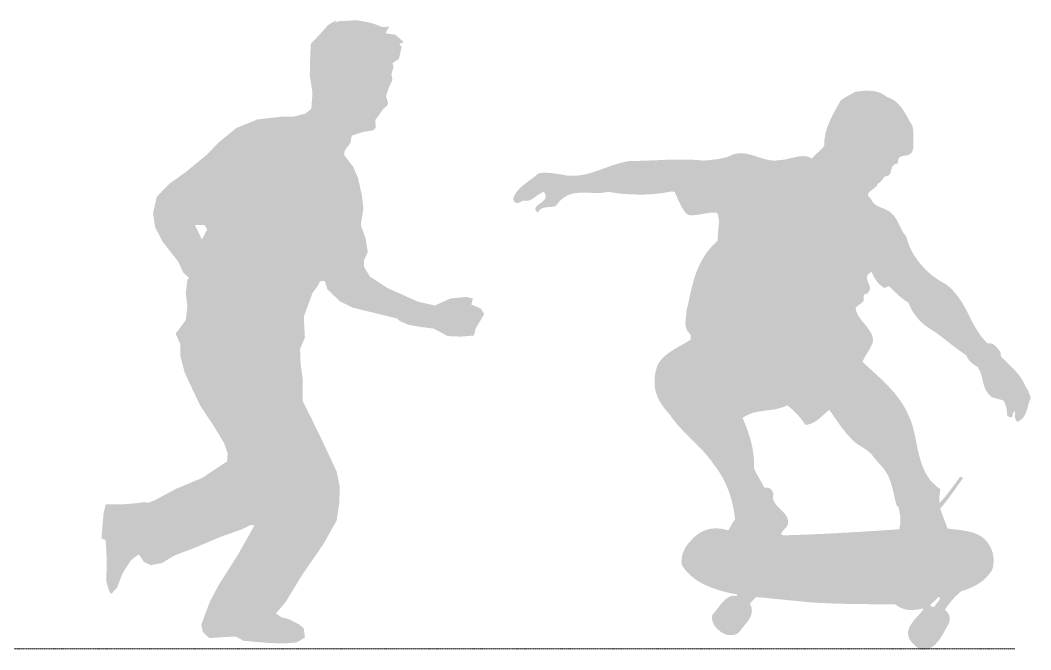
# Model space of a CAD drawing. Header units: inches. Extents: x -449 to 9267, y -5852 to 3388.
# Drawn here: x 7911 to 9246, y -3849 to -3017 of the extents above; entities that cross this region are included whole.
import ezdxf

# ---------------------------------------------------------------- set-up
doc = ezdxf.new("R2010")
doc.units = ezdxf.units.IN
doc.header["$MEASUREMENT"] = 0
doc.linetypes.add('TRATTEGGIATA2', pattern=[0.375, 0.25, -0.125])
doc.layers.add('FIGURE_PERSONE', color=252, linetype='Continuous', lineweight=0)

msp = doc.modelspace()

# ---------------------------------------------------------------- hatches: boundary and pattern name
at = {"layer": 'FIGURE_PERSONE'}
h = msp.add_hatch(color=256, dxfattribs=at)
h.paths.add_polyline_path([(8364.237072588032, -3265.327871319678), (8362.109550688998, -3248.316264429915), (8357.145322266952, -3225.634121910189), (8350.762740583174, -3210.748959807912), (8338.706761840032, -3195.154989255097), (8339.41593047735, -3189.484453625249), (8347.216865422844, -3178.85220053386), (8348.635218684576, -3169.637574061431), (8363.527887963617, -3164.67585660005), (8377.002219968039, -3162.54941181239), (8380.548095128353, -3159.005320970202), (8379.838926491488, -3149.081886047279), (8390.476551972897, -3134.196723945017), (8395.440780394492, -3129.943824652102), (8396.859133656224, -3126.399743527509), (8394.022427132775, -3117.185117055298), (8397.568318280639, -3106.552863963851), (8402.532530715587, -3095.920610872403), (8401.114193441404, -3088.123620737155), (8404.015968641019, -3078.682189943109), (8402.597615379302, -3073.72046276358), (8411.107718962114, -3068.049927133732), (8414.653594122428, -3052.455956580976), (8411.816903586528, -3048.203057287843), (8417.490300645892, -3046.076602782428), (8411.107718962114, -3040.40606715258), (8406.143490539616, -3036.153167859506), (8396.215033695524, -3034.735531522572), (8393.37834315961, -3034.026713354033), (8398.342571581656, -3025.520914768058), (8389.12328337488, -3026.229732936758), (8380.613179792519, -3022.685642094177), (8371.393907572376, -3019.85037913821), (8355.082869044956, -3017.015106464329), (8330.261726934274, -3018.432742801277), (8326.715851773508, -3020.559197306691), (8328.134205035676, -3017.015106464329), (8317.49657955383, -3023.394460262876), (8306.149769448006, -3036.153167859506), (8294.802959342633, -3048.203057287843), (8294.052623176322, -3060.307823274983), (8293.343454539456, -3090.078137761549), (8296.88932969977, -3112.760280281334), (8295.470976438053, -3134.024786463939), (8287.670041492995, -3140.404140262486), (8270.649834327807, -3144.657039555386), (8254.338795799486, -3144.657039555386), (8223.84425662989, -3148.201130397967), (8196.186423983745, -3159.542201657663), (8172.783635134794, -3178.680253335086), (8157.890949868655, -3194.274233605829), (8129.523932597644, -3217.665184576108), (8107.53949701041, -3233.259164846851), (8091.228474469637, -3250.270771736556), (8086.264246047591, -3272.244096087918), (8089.100936583505, -3290.67333931457), (8099.029393428049, -3309.811390991992), (8119.595475753551, -3336.037624353965), (8125.978057436878, -3350.213958569788), (8133.778992382373, -3357.30213053702), (8131.651470483775, -3360.137403210916), (8129.523932597644, -3377.14901010062), (8131.651470483775, -3394.869435158849), (8129.523932597644, -3413.298668667805), (8118.886307116234, -3427.475012601382), (8116.049600592785, -3431.019093725976), (8122.432182276549, -3445.195437659786), (8122.432182276549, -3460.789408212557), (8128.10559532301, -3482.762732563919), (8148.642196901958, -3526.270378513917), (8165.662404067145, -3551.787783989872), (8179.845920695967, -3575.178744677905), (8184.810149118464, -3589.355088611701), (8184.10096449405, -3599.98734170293), (8150.769718800555, -3621.960666054234), (8116.729304470631, -3636.137009988044), (8089.071471824034, -3651.022162372334), (8080.561368241673, -3654.566253214914), (8073.469601933481, -3653.857435046215), (8063.541161076486, -3655.275071383163), (8046.520937924201, -3656.6926980024), (8023.827333700101, -3656.6926980024), (8020.942792906324, -3668.28528601343), (8018.106102370424, -3701.599681624662), (8023.779499429336, -3703.726136130019), (8025.197852691068, -3732.078814279637), (8024.488684054202, -3758.305037923914), (8028.034559214517, -3770.354927352237), (8030.871249750417, -3775.316644813618), (8038.672184695926, -3766.810846227818), (8045.76393501657, -3748.381603001166), (8050.018994801751, -3741.293431034152), (8057.110745122394, -3730.661177942704), (8064.202495443475, -3724.990642312914), (8067.748370603804, -3722.864197525196), (8074.130952287567, -3732.787632448337), (8083.350240494794, -3737.040531741237), (8098.24290977385, -3734.20526878511), (8114.55394830172, -3724.281824144215), (8140.793443673683, -3714.358389221466), (8174.124673379178, -3700.182045287656), (8203.910043911921, -3689.549792196267), (8215.256854017745, -3683.879256566201), (8220.221082439792, -3684.5880747349), (8198.236646852558, -3723.573005975966), (8173.415504742312, -3762.557946934743), (8161.359525999185, -3785.240089454514), (8150.012715893361, -3815.719222109561), (8152.140237792395, -3825.642657032527), (8160.650341374771, -3833.439637450036), (8179.79808642609, -3832.022010830857), (8195.399940329095, -3831.31319266255), (8206.037565810504, -3836.983728292398), (8221.639435701509, -3838.401364629332), (8239.368811503562, -3839.81899124835), (8259.225725192198, -3840.527809416832), (8276.245932357386, -3839.110173079884), (8286.883557838344, -3832.730828999498), (8285.465204577064, -3820.680939571161), (8279.7918075177, -3815.719222109561), (8266.317475512842, -3808.631050142547), (8255.679850031433, -3805.795777468666), (8248.588099710789, -3800.834060007503), (8261.353247090796, -3785.948907622995), (8283.33768267803, -3749.799239338099), (8311.704699949027, -3708.687853591386), (8328.724907114214, -3678.208720936353), (8332.270782274543, -3655.5265784168), (8332.979966898944, -3633.553254065497), (8328.724907114214, -3612.997566051126), (8306.031302890115, -3564.798008337631), (8284.046867302444, -3520.142541466761), (8284.046867302444, -3491.081045148661), (8281.210160779432, -3471.234165585018), (8280.500992142115, -3451.387286021418), (8286.883557838344, -3436.502133636852), (8286.174389201478, -3423.034607871567), (8285.465204577064, -3408.8582736557), (8296.812014682888, -3377.670322832186), (8303.194596366666, -3369.164524246211), (8306.74047152698, -3362.076352279415), (8313.123053210758, -3361.367534110948), (8316.668928371073, -3372.708605370804), (8332.979966898944, -3388.302575923633), (8350.000174064131, -3396.808384227363), (8408.152545880323, -3410.984718443186), (8412.407605665052, -3414.528809285766), (8423.754415770876, -3419.490526747133), (8440.065438311649, -3422.325789703274), (8457.085645476836, -3424.452244208514), (8475.524205903304, -3434.375679131437), (8492.544413068477, -3435.084497300122), (8510.27380485808, -3433.666870680943), (8512.401326756677, -3424.452244208514), (8523.748136862938, -3405.314182813338), (8519.493077077757, -3398.226020564311), (8506.727929697314, -3392.555484934463), (8508.855451596799, -3384.7584947992), (8499.63617937667, -3382.632040293553), (8479.070081063619, -3384.7584947992), (8458.503998738117, -3393.973111553423), (8436.519563150883, -3389.0113940921), (8396.805751762047, -3371.290969033871), (8372.69377828823, -3355.6969984811), (8364.946241224898, -3342.588915633285), (8364.946241224898, -3334.08311704731), (8369.910469646944, -3323.450863955863), (8367.073763123946, -3305.021620729211), (8360.691197427266, -3288.010013839448)])
h.paths.add_polyline_path([(8157.932117397198, -3293.453725711952), (8150.840367076555, -3306.921251477106), (8141.621078869328, -3287.783190081929), (8154.386242236869, -3287.783190081929)], flags=16)
h = msp.add_hatch(color=256, dxfattribs=at)
h.paths.add_polyline_path([(9017.429389089753, -3406.437967773265), (9015.835662082449, -3403.263013578791), (9014.88567578797, -3400.081809474577), (9014.410682640955, -3396.906855280104), (9016.61665081566, -3394.7008871055), (9018.535623129967, -3393.413155684233), (9019.966852481273, -3392.300671734265), (9021.39808183258, -3391.350685439844), (9022.823061274074, -3390.238201489818), (9023.9355452241, -3388.969469793999), (9025.048029174111, -3387.381992696784), (9025.210526829658, -3386.269508746773), (9024.891781428378, -3383.462097326526), (9024.891781428378, -3380.877445449456), (9025.841767722857, -3379.438357300882), (9027.11674932843, -3378.807116407857), (9029.179219572936, -3378.807116407857), (9032.510421513201, -3374.832173754985), (9033.466657717494, -3371.019728757732), (9032.510421513201, -3367.213533670292), (9031.085442071708, -3363.557336418817), (9029.65421271995, -3359.907389077212), (9029.33546731867, -3356.251191825751), (9031.085442071708, -3352.757492229881), (9035.529127962, -3349.263792634025), (9036.641611912026, -3352.126251336915), (9038.072841263318, -3355.138707875725), (9039.816566106107, -3358.157414324349), (9041.722788604864, -3361.019873027239), (9043.947756504916, -3363.876081820272), (9046.49146980625, -3366.419795121707), (9049.191430853767, -3368.801010767551), (9052.047639646567, -3370.86348101194), (9052.68513044958, -3370.707233266148), (9053.92333373762, -3370.082001902687), (9055.541339241929, -3369.432251660925), (9056.335077791111, -3368.957258513343), (9057.128816339857, -3368.638513111888), (9057.922554888151, -3368.163519964713), (9059.510031985643, -3369.594749316122), (9061.097509082683, -3371.182226413337), (9062.684986180175, -3372.613455764804), (9064.272463277215, -3374.200932862019), (9065.866190284069, -3375.625912303629), (9067.45366738156, -3377.213389400829), (9069.0411444786, -3378.644618752252), (9070.628621576077, -3380.075848103661), (9072.216098673118, -3381.500827545271), (9073.803575770158, -3382.932056896694), (9075.553550523196, -3384.200788592512), (9077.29727536597, -3385.632017943921), (9078.884752463462, -3386.900749639739), (9080.63472721605, -3388.013233589765), (9082.540949714821, -3389.288215195396), (9084.284674558046, -3390.394449235609), (9085.240910762324, -3392.781914791252), (9086.347144802101, -3395.319378182889), (9087.459628752113, -3397.700593828733), (9088.89085810387, -3400.244307130168), (9090.322087455177, -3402.625522776012), (9091.909564552217, -3405.006738421798), (9093.653289395443, -3407.387954067643), (9095.40326414803, -3409.612921967695), (9097.309486646802, -3411.837889867733), (9099.215709145574, -3413.900360112122), (9101.278179390065, -3415.962830356584), (9103.503147290117, -3417.869052855182), (9105.565617534172, -3419.775275353837), (9107.790585434224, -3421.362752451038), (9110.015553334277, -3422.950229548253), (9112.396768980514, -3424.381458899676), (9115.571723174595, -3426.450179053936), (9118.746677369112, -3428.668897044161), (9121.76538381791, -3430.737617198363), (9124.784090266257, -3432.956335188603), (9127.640299059509, -3435.181303088655), (9130.659005508307, -3437.406270988708), (9133.515214301107, -3439.631238888702), (9136.377673004157, -3441.849956878941), (9139.233881796958, -3444.231172524786), (9142.252588245756, -3446.45614042478), (9145.108797038556, -3448.681108324832), (9148.127503487354, -3450.90607622487), (9151.146209936138, -3453.124794215051), (9154.32116413067, -3455.349762115104), (9157.339870579017, -3457.574730015156), (9160.671072519282, -3459.799697915209), (9161.464811068028, -3462.01841590539), (9162.739792673601, -3464.243383805442), (9164.483517516812, -3466.468351705495), (9166.389740015133, -3468.693319605532), (9168.614707915185, -3470.593292194331), (9170.995923560971, -3472.343266947137), (9173.220891461024, -3473.774496298618), (9175.439609451263, -3474.724482592981), (9178.302068154328, -3479.968156941657), (9180.364538398819, -3485.199331470707), (9181.633270094579, -3490.280508163778), (9182.745754044605, -3495.361684856849), (9184.176983395912, -3500.286613804143), (9186.239453640417, -3505.367790497156), (9189.258160088764, -3510.136471698643), (9193.864343634603, -3514.898902990331), (9195.770566133375, -3515.536393793169), (9197.833036377866, -3516.16763468615), (9199.901756532185, -3516.642627833324), (9202.120474522424, -3517.280118636176), (9204.189194676743, -3517.917609438955), (9206.251664920797, -3518.392602586202), (9208.15788741957, -3519.030093388981), (9209.74536451706, -3519.661334282006), (9210.857848466636, -3521.567556780617), (9211.807834761115, -3523.792524680655), (9212.601573309861, -3526.1737403265), (9213.395311858592, -3528.717453627949), (9213.87655491542, -3531.417414675176), (9214.1953003167, -3533.954878066812), (9214.507795808619, -3536.654839114039), (9214.507795808619, -3539.198552415488), (9215.301534356913, -3539.829793308454), (9217.225139417307, -3541.112196681905), (9218.320240805711, -3541.579768061332), (9219.276477010004, -3541.898513462715), (9220.226463304483, -3541.73601580711), (9221.020201852778, -3541.104774914085), (9221.495195000243, -3539.829793308454), (9221.97643805707, -3537.611075318273), (9222.92642435155, -3535.38610741822), (9223.882660555842, -3533.636132665357), (9224.19515604731, -3533.004891772391), (9224.988894596056, -3534.429871213986), (9225.151392251602, -3536.179845966806), (9225.151392251602, -3538.086068465462), (9225.151392251602, -3540.148538709851), (9225.151392251602, -3542.373506609903), (9225.626385399068, -3544.279729108559), (9226.576371693096, -3546.185951607156), (9228.32634644612, -3547.773428704371), (9232.770032336412, -3545.07346765713), (9236.10748418649, -3541.73601580711), (9238.488699832276, -3537.611075318273), (9240.238674584863, -3533.317387263975), (9241.663654026808, -3528.717453627949), (9242.776137976834, -3524.111270082052), (9244.207367328127, -3519.823831937611), (9245.794844425167, -3516.011386940358), (9245.001105876872, -3513.630171294513), (9244.051119582393, -3510.930210247287), (9243.094883378115, -3508.386496945837), (9242.619890231086, -3506.955267594414), (9238.332452086543, -3500.130366058351), (9237.37621588225, -3497.43040501111), (9236.10748418649, -3494.886691709617), (9234.676254835183, -3492.349228318039), (9232.932529991958, -3489.805515016604), (9231.18255523892, -3487.268051624967), (9229.2763327406, -3484.88058606931), (9227.213862496108, -3482.49937042348), (9225.151392251602, -3480.124404687449), (9222.92642435155, -3477.743189041663), (9220.545208705764, -3475.51822114161), (9218.320240805711, -3473.137005495766), (9216.095272905659, -3470.912037595728), (9213.714057259873, -3468.693319605532), (9211.495339269633, -3466.624599451286), (9209.270371369596, -3464.399631551234), (9207.201651215277, -3462.337161306845), (9205.932919519517, -3460.049448248144), (9205.932919519517, -3458.212220817994), (9206.095417175064, -3456.618493810922), (9204.507940078023, -3453.918532763695), (9202.601717579251, -3451.381069372059), (9200.69549508093, -3448.999853726273), (9198.626774926612, -3446.931133572012), (9196.408056936372, -3445.343656474754), (9194.020591380788, -3444.231172524786), (9191.483127988817, -3443.756179377539), (9188.626919196016, -3443.918677033202), (9184.176983395912, -3439.468741233097), (9180.364538398819, -3434.706309941423), (9176.87083880257, -3429.943878649792), (9173.695884608489, -3425.018949702513), (9170.839675815238, -3419.937773009442), (9168.139714768171, -3415.012844062148), (9165.596001466402, -3409.769169713472), (9163.052288165069, -3404.687993020401), (9160.358577027815, -3399.60681632733), (9157.658615980748, -3394.525639634259), (9154.63990953195, -3389.444462941188), (9151.302457681872, -3384.519533993953), (9147.652510340326, -3379.600854956487), (9143.521319941516, -3374.832173754985), (9138.758888649943, -3370.069742463369), (9133.515214301107, -3365.619806663264), (9128.909030755269, -3363.23859101742), (9124.30284720943, -3360.538629970193), (9120.015409064872, -3357.526173431383), (9115.727970920329, -3354.344969327096), (9111.440532776222, -3350.851269731284), (9107.471840032944, -3347.201322389636), (9103.659395035851, -3343.232629646576), (9100.165695440053, -3339.101439247926), (9096.834493499788, -3334.970248849218), (9093.653289395443, -3330.526562958985), (9090.797080602191, -3326.076627158895), (9088.253367300858, -3321.470443613056), (9086.034649310619, -3316.87050997703), (9084.128426812313, -3312.264326431148), (9082.540949714821, -3307.495645229646), (9081.265968109248, -3302.733213937972), (9078.566007062182, -3299.558259743557), (9076.347289071942, -3296.220807893478), (9074.597314318904, -3292.727108297666), (9072.85358947613, -3289.23340870181), (9071.103614723092, -3285.583461360147), (9069.359889879881, -3282.089761764335), (9067.291169726013, -3278.596062168479), (9064.753706334042, -3275.102362572608), (9062.847483835722, -3273.033642418348), (9060.94126133695, -3271.133669829564), (9058.878791092444, -3269.70244047814), (9056.810070938125, -3268.433708782322), (9054.74760069407, -3267.321224832296), (9052.522632794033, -3266.364988628062), (9050.460162549527, -3265.571250079491), (9048.235194649475, -3264.621263785069), (9046.172724404969, -3263.827525236484), (9044.10400425065, -3262.871289032249), (9042.197781751878, -3261.921302737828), (9040.29780916337, -3260.646321132212), (9038.70408215608, -3259.221341690602), (9037.11660505904, -3257.471366937738), (9035.691625617546, -3255.408896693349), (9034.416644011973, -3252.865183391899), (9031.404187472988, -3249.690229197484), (9030.766696669976, -3246.990268150199), (9032.035428365736, -3244.609052504413), (9034.260396265789, -3242.38408460436), (9037.279102714587, -3240.321614359913), (9040.135311507824, -3238.096646459919), (9042.360279407876, -3235.715430814074), (9043.472763357902, -3233.177967422453), (9044.897742799396, -3232.377978963996), (9046.172724404969, -3231.427992669574), (9047.441456100729, -3230.315508719606), (9048.553940050755, -3229.046777023788), (9049.666424000781, -3227.615547672322), (9050.61641029526, -3226.346815976562), (9051.572646499553, -3224.91558662508), (9052.522632794033, -3223.646854929277), (9056.491325536845, -3223.009364126483), (9059.035038838178, -3221.103141627827), (9060.466268189935, -3218.403180580601), (9061.26000673823, -3215.228226386185), (9062.20999303271, -3212.05327219177), (9063.641222384016, -3209.35331114447), (9066.022438030253, -3207.290840900081), (9069.99113077308, -3206.334604695847), (9070.628621576077, -3201.097180256984), (9072.534844074398, -3198.07847380836), (9075.553550523196, -3196.647244456937), (9079.047250119009, -3196.016003563913), (9082.697197460555, -3195.534760506911), (9086.034649310619, -3194.266028811093), (9088.89085810387, -3191.566067763866), (9090.640832856458, -3186.641138816587), (9090.640832856458, -3178.703753330483), (9090.640832856458, -3171.241360991567), (9090.47833520091, -3164.253961799899), (9089.684596652165, -3157.104064952568), (9087.778374153844, -3154.085358503929), (9086.034649310619, -3150.91040430947), (9084.447172213593, -3147.891697860832), (9082.697197460555, -3144.879241322022), (9081.109720363514, -3142.016782619132), (9079.359745610476, -3139.160573826113), (9077.616020767702, -3136.460612778872), (9075.866046014664, -3133.760651731645), (9073.959823516343, -3131.216938430196), (9071.897353271837, -3128.835722784352), (9069.6723853718, -3126.610754884314), (9067.45366738156, -3124.54828463991), (9064.753706334042, -3122.642062141254), (9062.053745286976, -3121.054585044054), (9059.035038838178, -3119.623355692631), (9055.697586988113, -3118.354623996813), (9053.316371342327, -3116.61089915382), (9050.935155696541, -3115.179669802397), (9048.553940050755, -3113.910938106579), (9046.010226749422, -3112.798454156567), (9043.472763357902, -3111.842217952333), (9040.929050056118, -3111.210977059352), (9038.229089009066, -3110.729734002307), (9035.529127962, -3110.417238510723), (9032.829166914482, -3110.254740855118), (9030.129205867415, -3110.098493109326), (9027.429244819898, -3110.254740855118), (9024.729283772831, -3110.254740855118), (9022.029322725779, -3110.573486256515), (9019.329361678261, -3110.892231657897), (9016.629400631195, -3111.210977059352), (9013.935689493941, -3111.523472550936), (9011.54822393789, -3112.954701902345), (9009.167008292105, -3114.385931253768), (9006.629544900585, -3115.817160605191), (9004.085831599266, -3117.085892301009), (9001.548368207747, -3118.517121652418), (8999.160902651696, -3119.942101094028), (8996.942184661457, -3121.373330445495), (8994.717216761856, -3123.117055288501), (8990.586026363046, -3130.423199881567), (8986.617333619768, -3137.573096728898), (8982.804888622675, -3144.716743666359), (8979.47368668241, -3152.022888259482), (8976.611227979796, -3159.329032852605), (8974.54875773529, -3166.791425191521), (8973.280026039545, -3174.416315186041), (8973.117528383547, -3182.516198327736), (8971.373803540773, -3185.053661719372), (8969.305083386454, -3187.278629619366), (8967.086365396215, -3189.503597519419), (8964.698899840616, -3191.566067763866), (8962.480181850377, -3193.628538008255), (8960.411461696072, -3195.697258162516), (8958.5052391973, -3197.603480661113), (8957.23650750154, -3199.822198651353), (8954.536546454474, -3198.553466955535), (8951.999083062954, -3197.603480661113), (8949.299122015436, -3196.965989858334), (8946.755408714103, -3196.647244456937), (8944.055447667037, -3196.647244456937), (8941.517984275531, -3196.809742112542), (8938.818023228014, -3197.122237604126), (8936.118062180947, -3197.603480661113), (8933.41810113343, -3198.234721554152), (8930.555642430816, -3198.872212356931), (8927.69943363758, -3199.509703159769), (8924.836974934966, -3200.303441708413), (8921.980766141714, -3200.934682601379), (8918.962059693367, -3201.415925658381), (8915.949603154382, -3201.72842114995), (8912.768399050052, -3202.047166551405), (8908.32471315976, -3202.522159698594), (8904.193522761387, -3202.365911952802), (8899.912334526642, -3201.72842114995), (8895.781144127832, -3200.934682601379), (8891.812451385005, -3199.822198651353), (8887.843758641728, -3198.553466955535), (8883.875065898901, -3197.284735259731), (8879.900123245825, -3195.853505908308), (8875.775182756814, -3194.741021958282), (8871.806490013987, -3193.79103566386), (8867.831547360896, -3192.997297115289), (8863.54410921679, -3192.834799459684), (8859.419168727793, -3192.997297115289), (8855.131730583234, -3193.79103566386), (8850.68179478313, -3195.059767359679), (8846.075611237306, -3197.284735259731), (8844.169388738985, -3197.922226062568), (8842.106918494479, -3198.397219209743), (8840.200695995707, -3198.872212356931), (8838.138225751201, -3199.347205504178), (8836.069505596883, -3199.822198651353), (8834.163283098562, -3200.14094405275), (8832.100812854056, -3200.615937199982), (8830.038342609565, -3200.778434855587), (8827.969622455246, -3201.097180256984), (8825.90715221074, -3201.415925658381), (8823.682184310688, -3201.572173404173), (8821.619714066634, -3201.890918805613), (8819.557243822128, -3202.047166551405), (8817.48852366781, -3202.20966420701), (8815.26980567757, -3202.365911952802), (8813.201085523266, -3202.522159698594), (8807.326170281667, -3201.890918805613), (8801.451255040069, -3201.572173404173), (8795.576339798485, -3201.253428002776), (8789.701424556435, -3201.097180256984), (8783.820259405038, -3201.097180256984), (8777.789096417706, -3201.097180256984), (8771.914181176107, -3201.253428002776), (8765.876768278526, -3201.415925658381), (8759.845605291193, -3201.572173404173), (8753.808192394048, -3201.890918805613), (8747.770779496466, -3202.20966420701), (8741.577118853587, -3202.365911952802), (8735.383458210272, -3202.684657354184), (8729.189797567393, -3202.840905099976), (8722.839889178329, -3203.003402755639), (8716.48998078973, -3203.003402755639), (8710.608815637868, -3203.953389050002), (8704.733900396284, -3205.384618401426), (8699.177730555966, -3206.972095498684), (8693.459063060101, -3208.715820341691), (8687.902893219798, -3210.622042840288), (8682.502971125665, -3212.690762994549), (8676.940551375534, -3214.596985493205), (8671.546879190777, -3216.496958081989), (8666.146957096193, -3218.246932834809), (8660.584537346062, -3219.834409932009), (8655.184615251943, -3221.103141627827), (8649.628445411625, -3222.059377832062), (8644.072275571307, -3222.534370979309), (8638.50985582119, -3222.534370979309), (8632.797438235139, -3222.215625577854), (8626.916273083727, -3221.103141627827), (8625.01005058497, -3220.790646136244), (8622.947580340464, -3220.471900734861), (8621.041357841692, -3220.153155333464), (8618.978887597637, -3219.834409932009), (8616.916417353132, -3219.515664530627), (8614.847697198813, -3219.19691912923), (8612.785226954307, -3219.040671383438), (8610.722756709802, -3218.884423637646), (8608.654036555497, -3218.721925982041), (8606.591566311443, -3218.565678236249), (8604.529096066937, -3218.565678236249), (8602.622873568165, -3218.565678236249), (8600.716651069393, -3218.565678236249), (8598.810428571072, -3218.884423637646), (8596.9042060723, -3219.19691912923), (8595.154231319277, -3219.515664530627), (8592.935513329488, -3221.584384684887), (8590.548047773438, -3223.490607183543), (8588.166832127652, -3225.390579772327), (8585.629368736132, -3227.296802270925), (8583.0856554348, -3229.046777023788), (8580.54819204328, -3230.9529995224), (8578.160726487244, -3232.859222021056), (8575.779510841458, -3234.765444519653), (8573.398295195671, -3236.671667018309), (8571.173327295619, -3238.734137262698), (8569.110857051113, -3240.796607507145), (8567.204634552792, -3243.02157540714), (8565.460909709567, -3245.402791052984), (8564.02968035826, -3247.784006698828), (8562.7609486625, -3250.483967746055), (8561.804712458223, -3253.346426448945), (8563.71093495698, -3256.840126044757), (8565.617157455301, -3258.427603141972), (8567.842125355353, -3258.583850887764), (8570.067093255406, -3257.94636008497), (8572.285811245645, -3256.840126044757), (8574.667026891431, -3255.727642094731), (8576.891994791484, -3255.252648947557), (8579.27321043727, -3255.883889840523), (8582.610662287334, -3255.252648947557), (8585.629368736132, -3254.140164997531), (8588.329329783199, -3252.552687900316), (8591.029290830716, -3250.64646540166), (8593.729251877783, -3248.740242903063), (8596.58546067102, -3246.834020404407), (8599.44166946382, -3245.084045651587), (8602.622873568165, -3243.815313955783), (8604.210350665657, -3246.359027257218), (8605.004089213951, -3248.577745247458), (8605.004089213951, -3250.64646540166), (8604.36659841139, -3252.552687900316), (8603.254114461364, -3254.140164997531), (8601.666637363873, -3255.727642094731), (8599.922912521099, -3257.315119192004), (8598.016690022327, -3258.746348543413), (8596.110467523555, -3260.015080239231), (8594.360492770982, -3261.446309590654), (8592.935513329488, -3262.871289032249), (8591.979277125196, -3264.302518383673), (8591.341786322184, -3265.889995480888), (8591.50428397773, -3267.477472578088), (8592.45427027221, -3269.227447330952), (8594.204245025234, -3271.289917575356), (8596.741708416754, -3268.114963380925), (8599.285421718087, -3266.04624322668), (8602.141630511338, -3264.94000918651), (8605.004089213951, -3264.302518383673), (8608.02279566275, -3263.983772982276), (8611.353997603, -3263.827525236484), (8614.69144945308, -3263.346282179438), (8618.503894450172, -3262.396295885017), (8621.997594045984, -3257.633864593387), (8625.64754138753, -3253.977667341926), (8629.45998638506, -3250.958960893244), (8633.428679127886, -3248.740242903063), (8637.55986952671, -3246.990268150199), (8641.847307671254, -3245.877784200231), (8646.134745815812, -3245.246543307192), (8650.578431705653, -3244.927797905795), (8655.028367505758, -3244.927797905795), (8659.634551051582, -3244.927797905795), (8664.240734597872, -3245.084045651587), (8668.84691814371, -3245.246543307192), (8673.609349435268, -3245.402791052984), (8678.37178072684, -3245.246543307192), (8682.977964272679, -3244.609052504413), (8687.740395564251, -3243.815313955783), (8692.984069913087, -3244.609052504413), (8698.06524660594, -3245.402791052984), (8703.30892095479, -3246.040281855821), (8708.39009764808, -3246.51527500301), (8713.627522086666, -3246.834020404407), (8718.70869877997, -3247.152765805848), (8723.789875472808, -3247.30901355164), (8729.03354982166, -3247.465261297431), (8734.114726514512, -3247.465261297431), (8739.358400863348, -3247.152765805848), (8744.595825302385, -3246.834020404407), (8749.677001995238, -3246.51527500301), (8754.920676344074, -3245.877784200231), (8760.320598438208, -3245.246543307192), (8765.558022877245, -3244.290307102958), (8771.696533928014, -3243.21038386265), (8772.864167470587, -3243.496568554387), (8773.976651420613, -3243.815313955783), (8775.632105146942, -3244.22106241835), (8777.151605614694, -3247.946504354433), (8778.739082712185, -3251.758949351686), (8780.645305210506, -3256.046387496186), (8782.714025364825, -3260.171327985023), (8784.932743355064, -3264.458766129464), (8787.476456656383, -3268.271211126717), (8790.1764177039, -3271.764910722588), (8793.195124152699, -3274.464871769815), (8795.413842142487, -3274.62736942542), (8797.63881004254, -3274.783617171212), (8800.020025688762, -3274.62736942542), (8802.563738990095, -3274.464871769815), (8804.944954635881, -3274.146126368374), (8807.488667937214, -3273.827380966977), (8810.026131328734, -3273.352387819803), (8812.569844630518, -3273.033642418348), (8814.95106027629, -3272.558649271159), (8817.48852366781, -3272.083656123985), (8819.869739313595, -3271.764910722588), (8822.413452614928, -3271.446165321133), (8824.63842051498, -3271.289917575356), (8827.019636160767, -3271.133669829564), (8829.24460406082, -3271.133669829564), (8831.307074305325, -3271.289917575356), (8832.894551402802, -3275.577355719841), (8833.688289951097, -3280.021041610074), (8833.850787606643, -3284.470977410121), (8833.532042205363, -3289.077160956018), (8833.057049058349, -3293.6833445019), (8832.575806001085, -3298.289528047739), (8832.257060599804, -3303.051959339413), (8832.419558255337, -3307.976888286707), (8827.019636160767, -3313.214312725569), (8822.094707213648, -3318.457987074245), (8817.80726906909, -3323.857909168713), (8814.157321727558, -3329.414079008959), (8810.81986987748, -3334.970248849218), (8807.96366108468, -3340.688916345141), (8805.419947782895, -3346.407583840992), (8803.194979882843, -3352.282499082707), (8801.295007294335, -3358.157414324349), (8799.545032541311, -3364.194827221654), (8797.95755544427, -3370.225990209103), (8796.526326092513, -3376.263403106408), (8795.10134665102, -3382.457063749505), (8793.826365045446, -3388.650724392603), (8792.401385603953, -3394.8443850357), (8790.970156252646, -3401.038045678753), (8790.807658596648, -3404.687993020401), (8790.332665449634, -3408.662935673259), (8789.85767230262, -3412.631628416319), (8789.538926900888, -3416.600321159363), (8789.85767230262, -3420.731511558071), (8790.807658596648, -3424.700204301116), (8792.876378750967, -3428.668897044161), (8796.207580691233, -3432.325094295637), (8796.37007834678, -3433.912571392837), (8796.37007834678, -3435.500048490052), (8796.37007834678, -3437.087525587267), (8796.845071494245, -3438.518754938676), (8793.988862700993, -3440.424977437331), (8790.970156252646, -3442.48744768172), (8787.951449803848, -3444.231172524786), (8784.776495609316, -3446.137395023383), (8781.439043759252, -3447.887369776246), (8778.26408956472, -3449.793592274844), (8774.926637714641, -3451.699814773514), (8771.75168352056, -3453.762285017903), (8768.732977071777, -3455.824755262351), (8765.720520532792, -3457.893475416553), (8762.858061830178, -3460.274691062397), (8760.15810078266, -3462.812154454019), (8757.776885136875, -3465.355867755468), (8755.551917236822, -3468.212076548487), (8753.489446992331, -3471.393280652774), (8751.90196989529, -3474.724482592981), (8749.677001995238, -3483.611854373507), (8748.727015700759, -3492.030482916598), (8748.883263446492, -3500.130366058351), (8750.31449279825, -3508.06775154444), (8753.014453845302, -3515.692641538961), (8757.145644244127, -3523.317531533481), (8762.539316428447, -3530.93617161813), (8769.370467874338, -3538.717309358428), (8772.226676667575, -3542.848499757092), (8775.40788077192, -3546.979690155786), (8778.739082712185, -3551.104630644637), (8782.232782307998, -3554.91707564189), (8785.888979559342, -3558.885768384935), (8789.701424556435, -3562.698213382202), (8793.507619644166, -3566.67315603506), (8797.482562296806, -3570.4793511225), (8801.295007294335, -3574.291796119767), (8805.263700037161, -3578.260488862812), (8809.076145034705, -3582.23543151567), (8812.882340121985, -3586.204124258715), (8816.53853737333, -3590.335314657365), (8820.032236969142, -3594.460255146216), (8823.36968881922, -3598.910190946306), (8826.544643013753, -3603.35387683654), (8830.038342609565, -3607.803812636645), (8833.213296804082, -3612.409996182483), (8836.069505596883, -3617.016179728365), (8838.7694666444, -3621.616113364391), (8841.150682290187, -3626.222296910288), (8843.375650190239, -3630.828480456112), (8845.281872689011, -3635.434664002009), (8847.031847441584, -3640.040847547891), (8848.619324538624, -3644.803278839521), (8850.044303980569, -3649.409462385418), (8851.319285586142, -3654.015645931242), (8852.269271880621, -3658.621829477139), (8853.225508084914, -3663.228013022977), (8854.019246633208, -3667.671698913255), (8854.650487526407, -3672.277882459093), (8855.131730583234, -3676.727818259198), (8853.856748977661, -3678.315295356399), (8852.588017281902, -3680.059020199405), (8851.475533331875, -3681.808994952269), (8850.36304938185, -3683.715217450866), (8849.41306308737, -3685.621439949522), (8848.300579137343, -3687.527662448119), (8847.188095187332, -3689.427635036918), (8846.075611237306, -3691.177609789782), (8842.900657042774, -3690.227623495361), (8839.725702848693, -3689.427635036918), (8836.550748654161, -3688.952641889729), (8833.369544549816, -3688.633896488333), (8830.194590355299, -3688.477648742555), (8827.019636160767, -3688.633896488333), (8824.00092971242, -3688.952641889729), (8820.825975517888, -3689.427635036918), (8817.80726906909, -3690.227623495361), (8814.788562620757, -3691.333857535574), (8811.776106081772, -3692.608839141205), (8808.757399632974, -3694.196316238405), (8806.057438585907, -3696.102538737061), (8803.194979882843, -3698.16500898145), (8800.49501883579, -3700.546224627295), (8797.95755544427, -3703.246185674536), (8794.620103594192, -3706.739885270392), (8791.76389480094, -3710.552330267659), (8789.220181499608, -3714.521023010704), (8787.157711255102, -3718.808461155146), (8785.570234158062, -3723.095899299646), (8784.613997953784, -3727.545835099692), (8784.301502462302, -3732.152018645575), (8784.776495609316, -3736.758202191413), (8787.951449803848, -3741.520633483087), (8791.44514939966, -3745.808071627529), (8795.413842142487, -3749.776764370588), (8799.545032541311, -3753.270463966444), (8803.988718431588, -3756.607915816523), (8808.594901977427, -3759.464124609542), (8813.519830924546, -3762.164085656783), (8818.444759872102, -3764.389053556835), (8823.525936564954, -3766.61402145683), (8828.607113258258, -3768.357746299822), (8833.688289951097, -3770.107721052686), (8838.7694666444, -3771.532700494296), (8843.69439559152, -3772.807682099927), (8848.619324538624, -3773.920166049953), (8853.381755830647, -3774.870152344374), (8857.82544172094, -3775.826388548609), (8857.82544172094, -3776.932622588763), (8857.82544172094, -3778.04510653879), (8855.131730583234, -3777.570113391601), (8852.588017281902, -3777.570113391601), (8850.206801636115, -3777.888858792998), (8847.981833736063, -3778.682597341627), (8845.756865836025, -3779.951329037387), (8843.69439559152, -3781.382558388868), (8841.631925347014, -3782.970035486069), (8839.725702848693, -3784.876257984666), (8837.819480349921, -3786.938728229114), (8836.069505596883, -3789.163696129166), (8834.163283098562, -3791.38866402916), (8832.419558255337, -3793.769879675005), (8830.669583502764, -3795.994847575057), (8828.925858659539, -3798.213565565296), (8827.1758839065, -3800.282285719499), (8825.432159063726, -3802.344755963946), (8824.63842051498, -3804.725971609776), (8824.63842051498, -3807.588430312622), (8825.113413662446, -3810.600886851433), (8826.382145358206, -3813.619593300056), (8827.969622455246, -3816.79454749453), (8830.038342609565, -3819.657006197362), (8832.419558255337, -3822.038221843206), (8835.119519302854, -3824.100692087653), (8836.069505596883, -3825.05692829183), (8837.344487202907, -3825.850666840459), (8838.7694666444, -3826.800653134895), (8840.200695995707, -3827.438143937674), (8841.944420838932, -3828.231882486303), (8843.69439559152, -3828.706875633492), (8845.600618090291, -3829.181868780666), (8847.506840588612, -3829.344366436329), (8849.41306308737, -3829.500614182121), (8851.319285586142, -3829.500614182121), (8853.225508084914, -3829.344366436329), (8854.969232927688, -3828.863123379284), (8856.719207680726, -3828.231882486303), (8858.4629325235, -3827.275646282069), (8859.894161874807, -3826.163162332043), (8861.481638972298, -3824.575685234842), (8861.319141316751, -3824.575685234842), (8861.162893571018, -3824.738182890447), (8861.006645824833, -3824.738182890447), (8861.952265211192, -3823.754738731062), (8864.500345421082, -3820.450744746006), (8867.831547360896, -3816.319554347341), (8871.168999210975, -3812.188363948648), (8874.187705659773, -3807.900925804206), (8876.250175904279, -3803.457239913972), (8877.362659854305, -3798.694808622284), (8877.043914453025, -3793.451134273608), (8874.818946552972, -3787.894964433348), (8875.775182756814, -3786.782480483322), (8877.638617411692, -3784.600300427395), (8878.793889205597, -3783.445028633258), (8879.743875500077, -3782.49504233888), (8880.856359450103, -3781.382558388868), (8881.806345744582, -3780.270074438842), (8882.762581948875, -3779.157590488816), (8886.893772347248, -3779.476335890198), (8891.01871283626, -3779.951329037387), (8895.14990323507, -3780.270074438842), (8899.27484372363, -3780.745067586016), (8903.562281868188, -3781.220060733205), (8907.687222357199, -3781.538806134646), (8911.974660501306, -3782.013799281835), (8916.26209864585, -3782.332544683231), (8920.549536790408, -3782.813787740277), (8924.999472590513, -3783.288780887466), (8929.44315848079, -3783.76377403464), (8933.893094280895, -3784.082519436095), (8938.499277826733, -3784.557512583284), (8943.105461372557, -3785.032505730458), (8947.711644918396, -3785.513748787518), (8952.474076209968, -3785.988741934692), (8956.124023551514, -3786.307487336147), (8959.78022080331, -3786.463735081939), (8963.273920399122, -3786.782480483322), (8966.923867740668, -3786.938728229114), (8970.41756733648, -3787.101225884719), (8973.911266932293, -3787.257473630511), (8977.40496652809, -3787.413721376302), (8980.898666123903, -3787.576219031907), (8984.392365719716, -3787.732466777699), (8987.886065315528, -3787.894964433348), (8991.379764911777, -3787.894964433348), (8994.87346450759, -3788.05121217914), (8998.367164103402, -3788.05121217914), (9001.860863699214, -3788.207459924932), (9005.354563295026, -3788.207459924932), (9008.848262890824, -3788.369957580537), (9012.341962486636, -3788.369957580537), (9015.835662082449, -3788.369957580537), (9019.329361678261, -3788.526205326329), (9022.823061274074, -3788.526205326329), (9026.316760869871, -3788.526205326329), (9029.972958121682, -3788.526205326329), (9033.466657717494, -3788.688702981934), (9037.11660505904, -3788.688702981934), (9040.610304654838, -3788.688702981934), (9044.266501906197, -3788.688702981934), (9047.916449248194, -3788.844950727726), (9051.728894245287, -3788.844950727726), (9055.385091496632, -3788.844950727726), (9059.191286583911, -3788.844950727726), (9063.003731581455, -3789.007448383374), (9066.816176578548, -3789.007448383374), (9069.0411444786, -3790.594925480589), (9071.266112378638, -3792.019904922199), (9073.484830368878, -3793.132388872211), (9075.70979826893, -3794.088625076445), (9077.934766168983, -3794.882363625031), (9080.153484159222, -3795.513604517997), (9082.22220431354, -3795.832349919452), (9084.447172213593, -3796.151095320849), (9086.665890203818, -3796.307343066641), (9088.89085810387, -3796.307343066641), (9091.115826003923, -3796.151095320849), (9093.340793903975, -3795.994847575057), (9095.722009549761, -3795.67610217366), (9098.103225195548, -3795.357356772205), (9100.484440841334, -3794.882363625031), (9103.2579363431, -3794.321840912089), (9103.503147290117, -3795.038611370823), (9103.978140437132, -3795.357356772205), (9100.640688587067, -3799.644794916705), (9096.990741245521, -3803.775985315355), (9093.022048502244, -3808.063423459796), (9089.528348906431, -3812.507109350088), (9086.509642458084, -3816.957045150135), (9084.447172213593, -3821.400731040369), (9083.4909360093, -3826.163162332043), (9084.284674558046, -3830.931843533544), (9084.922165360607, -3833.469306925166), (9086.347144802101, -3836.169267972407), (9088.572112702139, -3838.869229019634), (9091.115826003923, -3841.569190066875), (9093.81578705099, -3844.11290336831), (9096.515748098056, -3846.175373612758), (9099.053211490027, -3847.762850709973), (9101.328826288576, -3848.574657112738), (9104.771878985877, -3848.875334659999), (9108.26557858169, -3848.400341512752), (9111.603030431768, -3847.287857562784), (9114.615486970302, -3845.700380465525), (9117.477945673352, -3843.794157966913), (9120.177906720419, -3841.250444665478), (9122.559122366205, -3838.550483618237), (9124.940338012442, -3835.694274825219), (9127.002808256497, -3832.519320630745), (9128.909030755269, -3829.500614182121), (9130.659005508307, -3826.48190773344), (9132.246482605347, -3823.469451194629), (9133.833959702388, -3820.769490147388), (9135.102691398584, -3818.225776845953), (9136.21517534861, -3816.163306601564), (9137.327659298637, -3814.413331848686), (9138.283895502478, -3811.713370801459), (9138.758888649943, -3809.175907409823), (9138.596390994397, -3806.632194108388), (9138.283895502478, -3804.088480806939), (9137.327659298637, -3801.869762816757), (9136.058927602426, -3799.644794916705), (9134.308952849839, -3797.738572418049), (9132.402730351081, -3795.832349919452), (9134.790195906666, -3792.338650323582), (9137.171411552452, -3789.007448383374), (9139.552627198238, -3785.988741934692), (9142.090090590209, -3782.970035486069), (9144.633803891542, -3780.11382669305), (9147.490012684342, -3777.25136799016), (9150.671216788673, -3774.395159197127), (9154.164916384485, -3771.220205002712), (9157.17737292347, -3770.426466454082), (9160.196079372268, -3769.470230249848), (9163.214785820615, -3768.35774629988), (9166.070994613852, -3767.089014604062), (9168.933453316466, -3765.820282908244), (9171.789662109717, -3764.389053556835), (9174.489623156784, -3762.957824205354), (9177.189584204301, -3761.214099362362), (9179.73329750562, -3759.464124609542), (9182.27076089714, -3757.557902110886), (9184.651976542926, -3755.495431866497), (9187.033192188712, -3753.270463966444), (9189.10191234303, -3750.8892483206), (9191.164382587536, -3748.351784928978), (9193.226852832042, -3745.808071627529), (9194.976827584629, -3742.95186283451), (9196.089311534655, -3737.870686141439), (9196.720552427854, -3732.783259538555), (9196.564304682106, -3727.70208284547), (9195.926813879109, -3722.620906152399), (9194.501834437615, -3717.69597720512), (9192.276866537562, -3712.614800512049), (9189.10191234303, -3707.696121474626), (9184.970721944657, -3702.771192527347), (9182.27076089714, -3700.546224627295), (9179.41455210434, -3698.640002128697), (9176.55209340129, -3697.052525031439), (9173.539636862755, -3695.621295680015), (9170.35843275841, -3694.352563984197), (9167.183478563878, -3693.402577689834), (9163.852276623613, -3692.608839141205), (9160.671072519282, -3691.971348338411), (9157.339870579017, -3691.333857535574), (9154.002418728938, -3690.858864388385), (9150.827464534406, -3690.540118986944), (9147.652510340326, -3690.065125839756), (9144.477556145808, -3689.746380438359), (9141.45884969701, -3689.427635036918), (9138.596390994397, -3688.952641889729), (9135.740182201145, -3688.477648742555), (9134.627698251119, -3685.302694548125), (9133.515214301107, -3682.283988099443), (9132.246482605347, -3679.109033905028), (9130.977750909587, -3675.934079710554), (9129.702769304015, -3672.596627860548), (9128.596535263801, -3669.25917601047), (9127.321553658228, -3665.765476414599), (9126.209069708202, -3661.959281327217), (9128.27778986252, -3659.734313427165), (9130.340260106575, -3657.353097781321), (9132.246482605347, -3654.965632225721), (9134.152705104105, -3652.584416579833), (9136.058927602426, -3650.203200933989), (9137.965150101198, -3647.821985288203), (9139.708874944423, -3645.27827198671), (9141.45884969701, -3642.740808595132), (9143.365072195782, -3640.197095293683), (9145.108797038556, -3637.815879647853), (9146.858771791594, -3635.278416256217), (9148.602496634368, -3632.734702954767), (9150.352471387392, -3630.197239563146), (9152.096196230617, -3627.809774007488), (9154.002418728938, -3625.272310615852), (9155.752393481976, -3622.891094970022), (9155.58989582643, -3621.616113364391), (9154.63990953195, -3620.509879324236), (9153.364927926377, -3620.191133922781), (9152.096196230617, -3620.666127070028), (9150.508719133126, -3622.891094970022), (9148.764994290352, -3625.272310615852), (9147.171267283062, -3627.497278515904), (9145.583790186021, -3629.715996506086), (9143.99631308853, -3631.784716660346), (9142.40883599149, -3634.003434650585), (9140.821358894449, -3636.228402550638), (9139.077634051224, -3638.290872795027), (9137.48390704437, -3640.359592949288), (9135.896429946879, -3642.58456084934), (9134.152705104105, -3644.647031093729), (9132.565228006628, -3646.709501338177), (9130.81525325404, -3648.615723836774), (9129.071528410816, -3650.678194081222), (9127.321553658228, -3652.746914235424), (9125.577828815003, -3654.653136734094), (9124.784090266257, -3650.678194081222), (9125.102835667989, -3645.915762789547), (9125.896574216284, -3640.990833842268), (9126.209069708202, -3636.547147952035), (9124.465344864977, -3635.434664002009), (9122.71537011239, -3634.16593230619), (9121.127893014898, -3632.734702954767), (9119.702913573405, -3631.303473603359), (9118.271684222098, -3629.878494161749), (9116.684207124621, -3628.447264810326), (9115.09673002758, -3627.016035458859), (9113.50925293009, -3625.591056017307), (9109.85305567873, -3620.191133922781), (9106.678101484198, -3614.791211828313), (9103.978140437132, -3609.228792078255), (9101.753172537094, -3603.672622237937), (9100.00944769432, -3597.953954742072), (9098.421970596828, -3592.241537156035), (9096.990741245521, -3586.522869660112), (9095.722009549761, -3580.804202164261), (9094.609525599735, -3575.248032324002), (9093.497041649709, -3569.529364828079), (9092.384557699683, -3563.973194987819), (9090.953328348376, -3558.410775237702), (9089.528348906431, -3552.854605397442), (9087.778374153844, -3547.454683302974), (9085.715903909339, -3542.211008954298), (9083.17219060802, -3537.129832261227), (9080.95347261778, -3532.048655568156), (9078.253511570263, -3527.286224276526), (9075.39105286765, -3522.523792984852), (9072.216098673118, -3517.917609438955), (9068.878646823054, -3513.467673638908), (9065.228699481508, -3509.023987748675), (9061.416254483964, -3504.736549604189), (9057.60380948687, -3500.605359205525), (9053.478868997874, -3496.474168806875), (9049.3476785995, -3492.349228318039), (9045.060240454943, -3488.218037919331), (9040.772802310385, -3484.249345176286), (9036.322866510294, -3480.280652433241), (9032.035428365736, -3476.311959690182), (9027.74799022163, -3472.343266947137), (9023.460552077071, -3468.374574204092), (9024.729283772831, -3465.51211550126), (9026.160513124138, -3462.655906708227), (9027.74799022163, -3460.112193406792), (9029.33546731867, -3457.412232359551), (9030.92294441571, -3454.874768967929), (9032.510421513201, -3452.33105566648), (9033.785403118774, -3449.793592274844), (9035.054134814534, -3447.093631227617), (9036.641611912026, -3443.756179377539), (9037.279102714587, -3440.424977437331), (9037.11660505904, -3437.243773333044), (9036.485364165841, -3434.068819138629), (9035.054134814534, -3431.050112689947), (9033.31040997176, -3427.875158495532), (9031.241689817442, -3424.856452046908), (9029.016721917389, -3421.681497852434), (9026.47925852587, -3418.662791403811), (9024.098042879632, -3415.650334865), (9021.554329578314, -3412.631628416319), (9019.329361678261, -3409.456674221903)])
h.paths.add_polyline_path([(8924.3619817875, -3525.854994925059), (8927.536935982032, -3528.554955972286), (8930.718140086363, -3531.417414675176), (8933.893094280895, -3534.273623468209), (8937.068048475427, -3537.448577662624), (8939.924257268227, -3540.786029512688), (8942.786715971277, -3544.279729108559), (8945.324179362797, -3547.773428704371), (8947.711644918396, -3551.423376046019), (8949.930362908635, -3551.423376046019), (8952.155330808688, -3551.104630644637), (8954.38029870874, -3550.473389751598), (8956.442768953246, -3549.679651203027), (8958.667736853284, -3548.567167253001), (8960.730207097353, -3547.454683302974), (8962.63642959611, -3546.185951607156), (8964.698899840616, -3544.754722255748), (8966.605122339388, -3543.167245158533), (8968.511344837709, -3541.579768061332), (8970.41756733648, -3539.829793308454), (8972.323789835253, -3538.242316211254), (8974.07376458784, -3536.498591368247), (8975.979987086597, -3534.911114271046), (8977.723711929371, -3533.317387263975), (8979.47368668241, -3531.892407822364), (8981.217411525635, -3534.273623468209), (8982.967386278222, -3536.654839114039), (8984.711111121447, -3539.036054759825), (8986.298588218488, -3541.417270405669), (8988.048562971526, -3543.798486051513), (8989.636040068566, -3546.185951607156), (8991.379764911777, -3548.567167253001), (8992.967242008817, -3550.948382898845), (8994.717216761856, -3553.329598544689), (8996.46094160463, -3555.710814190461), (8998.367164103402, -3558.092029836305), (9000.273386601722, -3560.479495391963), (9002.179609100494, -3562.860711037792), (9004.242079345, -3565.241926683637), (9006.467047245053, -3567.623142329481), (9008.69201514509, -3570.004357975267), (9010.435739987865, -3571.754332728131), (9012.185714740903, -3573.498057571123), (9013.935689493941, -3575.085534668338), (9015.835662082449, -3576.360516274028), (9017.74188458122, -3577.785495715565), (9019.81060473554, -3579.060477321254), (9021.71682723386, -3580.329209017073), (9023.779297478352, -3581.441692967041), (9025.685519977123, -3582.710424662859), (9027.591742475895, -3583.979156358677), (9029.497964974216, -3585.410385710085), (9031.241689817442, -3586.841615061567), (9032.991664570029, -3588.266594503119), (9034.735389413254, -3590.016569255982), (9036.322866510294, -3591.760294098975), (9037.754095862038, -3593.829014253235), (9045.060240454943, -3602.241392886513), (9050.61641029526, -3608.435053529611), (9055.066346095351, -3614.791211828313), (9058.397548035617, -3621.459865618599), (9061.097509082683, -3628.447264810326), (9063.003731581455, -3635.434664002009), (9064.753706334042, -3642.58456084934), (9066.341183431534, -3649.571960041008), (9067.928660528574, -3656.715606978483), (9068.566151331586, -3657.665593272905), (9069.0411444786, -3658.778077222931), (9069.834883027332, -3659.734313427165), (9071.103614723092, -3660.053058828547), (9072.534844074398, -3667.04045802023), (9073.484830368878, -3673.390366409119), (9073.647328024424, -3680.540263256451), (9072.216098673118, -3689.590132692567), (9067.609915127294, -3689.908878093964), (9062.847483835722, -3690.227623495361), (9058.241300289883, -3690.540118986944), (9053.635116744044, -3690.858864388385), (9049.02893319777, -3691.177609789782), (9044.42274965193, -3691.496355191179), (9039.816566106107, -3691.815100592619), (9035.210382560268, -3691.971348338411), (9030.610448924243, -3692.290093739808), (9026.004265378404, -3692.608839141205), (9021.39808183258, -3692.921334632774), (9016.791898286741, -3693.240080034171), (9012.185714740903, -3693.402577689834), (9007.579531195064, -3693.721323091231), (9003.135845304787, -3694.0338185828), (8998.529661758948, -3694.196316238405), (8993.92347821311, -3694.515061639861), (8989.317294667286, -3694.827557131444), (8984.711111121447, -3694.990054787035), (8980.104927575609, -3695.308800188432), (8975.49874402977, -3695.465047934224), (8970.736312737761, -3695.783793335679), (8966.130129191923, -3695.940041081456), (8961.523945646084, -3696.102538737061), (8956.91776210026, -3696.421284138458), (8952.155330808688, -3696.57753188425), (8947.54914726285, -3696.733779630042), (8942.786715971277, -3696.89627728569), (8938.180532425453, -3697.052525031439), (8933.41810113343, -3697.215022687087), (8928.649419932059, -3697.371270432879), (8923.886988640486, -3697.527518178671), (8918.487066545902, -3697.527518178671), (8916.26209864585, -3696.421284138458), (8916.424596301396, -3694.515061639861), (8918.168321144622, -3691.971348338411), (8920.712034445954, -3689.115139545393), (8923.249497837474, -3686.252680842503), (8924.999472590513, -3683.39647204947), (8924.999472590513, -3681.171504149432), (8924.999472590513, -3678.315295356399), (8924.524479443498, -3675.615334309172), (8923.411995493472, -3673.071621007723), (8921.980766141714, -3670.690405361878), (8920.23704129894, -3668.46543746184), (8918.330818800168, -3666.246719471659), (8916.26209864585, -3664.177999317399), (8914.04338065561, -3662.115529072995), (8911.974660501306, -3660.053058828547), (8910.068438002985, -3657.984338674301), (8908.32471315976, -3655.765620684106), (8906.893483808453, -3653.540652784068), (8905.780999858427, -3651.159437138223), (8905.306006711413, -3648.615723836774), (8905.306006711413, -3645.915762789547), (8905.943497513974, -3643.059553996529), (8905.306006711413, -3640.990833842268), (8904.193522761387, -3639.084611343656), (8902.924791065176, -3637.340886500606), (8901.343563877948, -3635.909657149183), (8899.756086780908, -3634.95967085482), (8897.849864282136, -3634.484677707587), (8896.099889529112, -3634.484677707587), (8894.193667030791, -3635.115918600612), (8892.449942187566, -3631.940964406138), (8890.699967434979, -3628.766010211722), (8888.793744936207, -3625.428558361644), (8886.893772347248, -3622.097356421436), (8884.987549848927, -3618.916152317164), (8883.237575095889, -3615.584950376957), (8881.650097998849, -3612.247498526878), (8880.062620901357, -3609.072544332463), (8880.218868647105, -3600.497668043521), (8879.587627754343, -3592.241537156035), (8878.475143804317, -3584.141654014325), (8876.725169051293, -3575.879273216968), (8874.506451061054, -3567.779390075273), (8871.806490013987, -3559.523259187728), (8868.625285909642, -3551.104630644637), (8865.13158631383, -3542.373506609903), (8868.625285909642, -3540.148538709851), (8872.118985505454, -3538.404813866859), (8875.775182756814, -3536.811086859831), (8879.268882353063, -3535.704852819617), (8882.918829694609, -3534.748616615383), (8886.575026945968, -3534.111125812604), (8890.224974287514, -3533.479884919565), (8893.881171538873, -3533.004891772391), (8897.531118880856, -3532.523648715331), (8901.343563877948, -3532.048655568156), (8904.987261309681, -3531.573662420968), (8908.799706307225, -3530.93617161813), (8912.612151304304, -3529.986185323767), (8916.58084404713, -3528.873701373741), (8920.393289044674, -3527.604969677923)], flags=16)
h.paths.add_polyline_path([(9123.509108660684, -3779.157590488816), (9125.259083413723, -3779.63258363599), (9125.734076560737, -3780.745067586016), (9125.415331159456, -3782.176296937439), (9124.30284720943, -3783.920021780432), (9122.877867767937, -3785.988741934692), (9121.290390670445, -3787.894964433348), (9120.015409064872, -3789.638689276355), (9118.982350198712, -3791.704807009082), (9116.720554787753, -3792.352849514471), (9114.639997790058, -3791.65933051538), (9113.247011200001, -3790.540553883999), (9113.50925293009, -3789.007448383374), (9114.7779846263, -3787.732466777699), (9116.04671632206, -3786.619982827731), (9117.31544801782, -3785.513748787518), (9118.590429623378, -3784.401264837492), (9119.859161319138, -3783.288780887466), (9121.127893014898, -3782.013799281835), (9122.402874620471, -3780.588819840224)], flags=16)

# ---------------------------------------------------------------- linework, layer by layer
at = {"layer": 'FIGURE_PERSONE', "color": 252, "linetype": 'TRATTEGGIATA2'}
msp.add_line((2956.523357484868, -3847.772774739904), (9224.735398809134, -3847.772774739904), dxfattribs=at)

doc.saveas('drawing.dxf')
